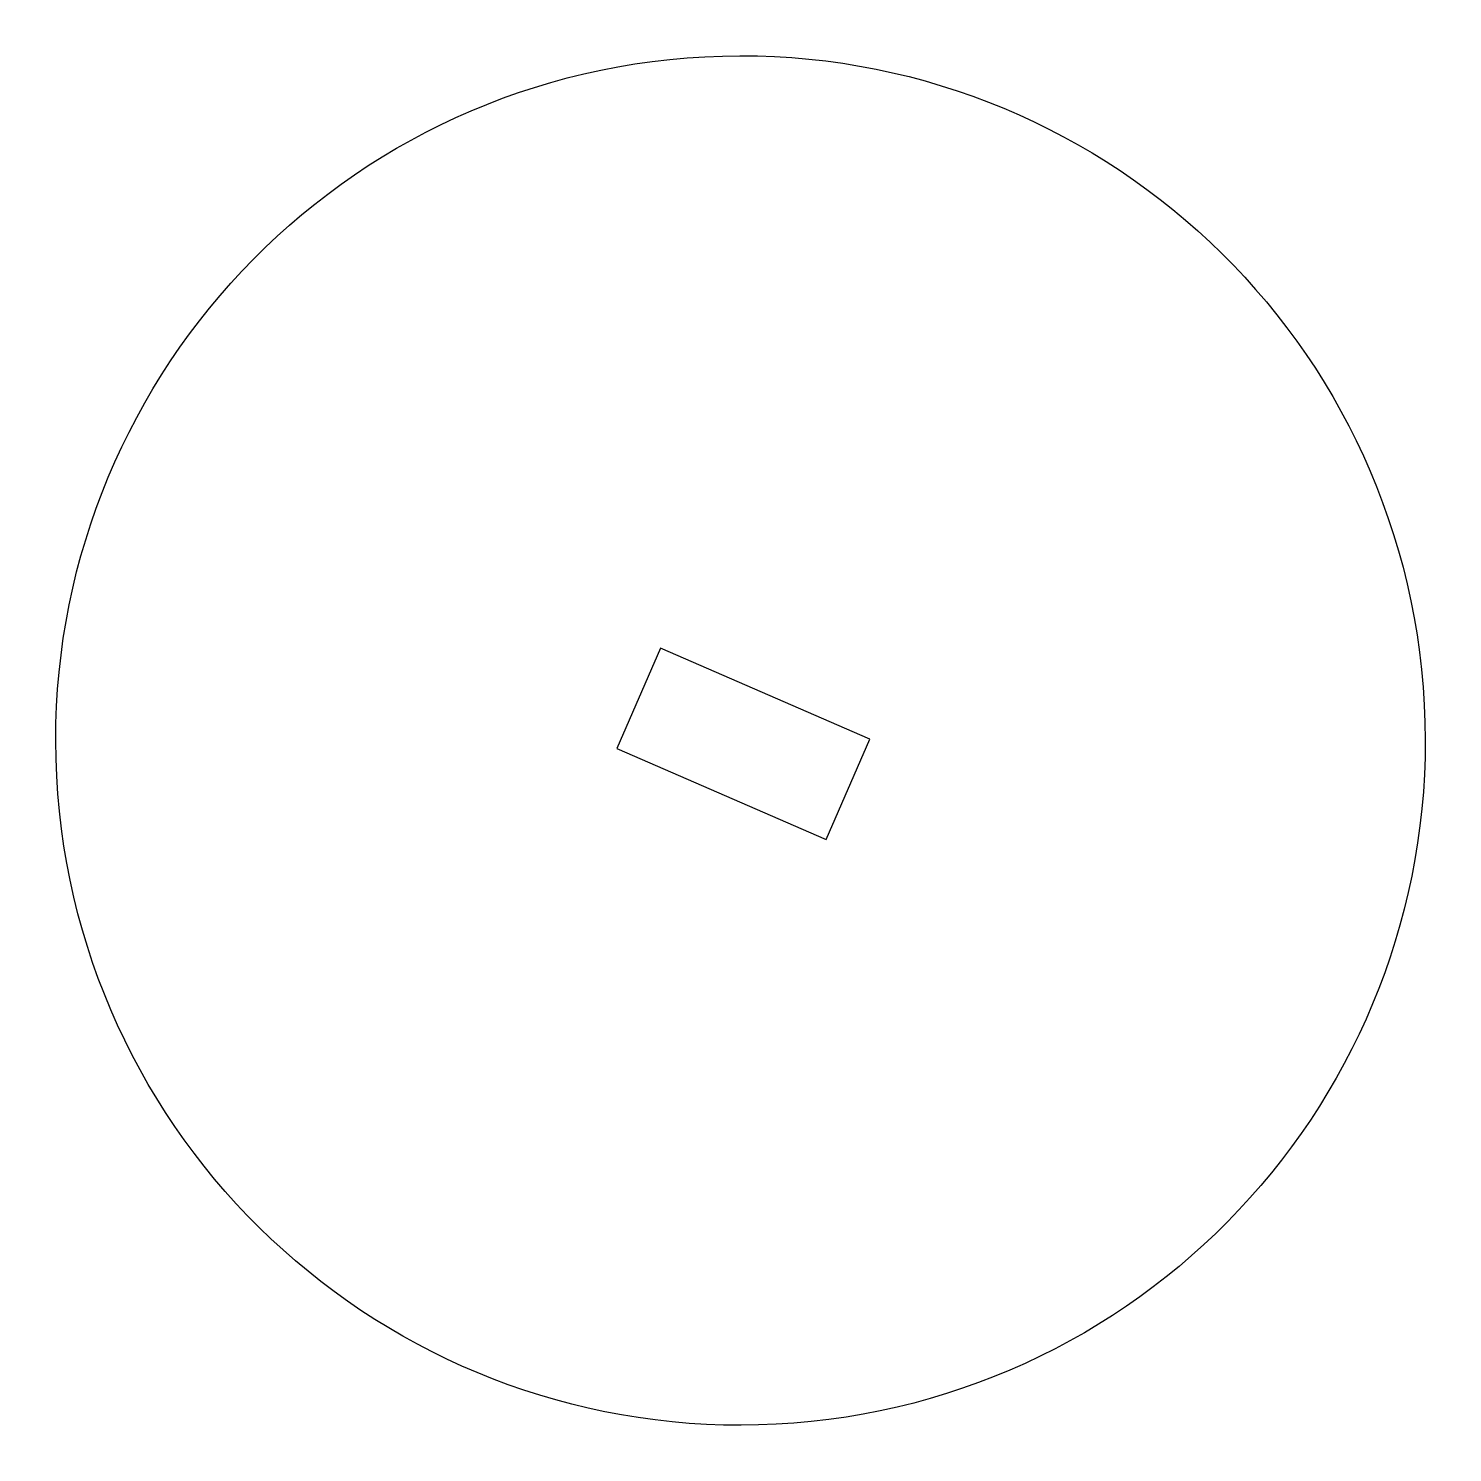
# Model space of a CAD drawing. Header units: millimetres. Extents: x 3179.5 to 3219.1, y 1366.7 to 1406.4.
import ezdxf

# ---------------------------------------------------------------- set-up
doc = ezdxf.new("R2010")
doc.units = ezdxf.units.MM

msp = doc.modelspace()

# ---------------------------------------------------------------- linework, layer by layer
at = {"color": 254, "true_color": 0xcad1ee, "extrusion": (2.46401e-16, -1.91463e-16, -1)}
for p, q in [((3197.061, 1389.121, 643.874), (3195.843, 1386.327, 643.874)), ((3202.882, 1386.584, 643.874), (3197.061, 1389.121, 643.874)), ((3195.843, 1386.327, 643.874), (3201.664, 1383.79, 643.874)), ((3201.664, 1383.79, 643.874), (3202.882, 1386.584, 643.874))]:
    msp.add_line(p, q, dxfattribs=at)
for start, end in [(355.5423, 175.5423), (175.5423, 355.5423)]:
    msp.add_arc((-3199.282, 1386.549, -643.874), 19.05, start, end, dxfattribs=at)

doc.saveas('drawing.dxf')
